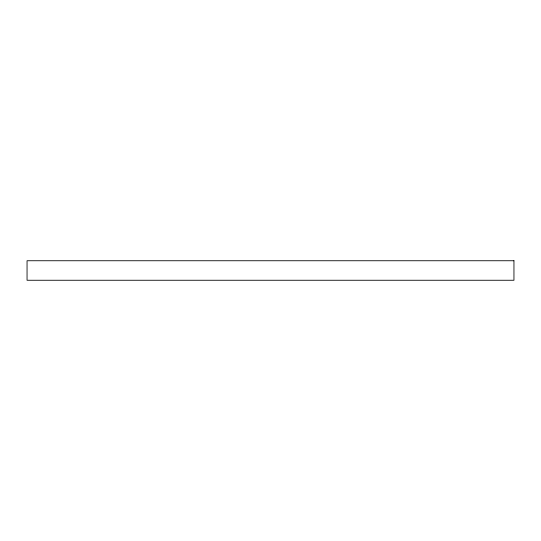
<?xml version="1.0" encoding="UTF-8"?>
<svg xmlns="http://www.w3.org/2000/svg" width="541" height="541" viewBox="0 0 541 541"><rect width="100%" height="100%" fill="white"/><g stroke="black" fill="none" stroke-linecap="round" stroke-linejoin="round"><path stroke-width="0.81" d="M513.95 260.742L27.05 260.742L27.05 280.258L513.95 280.258L513.95 260.742"/></g></svg>
